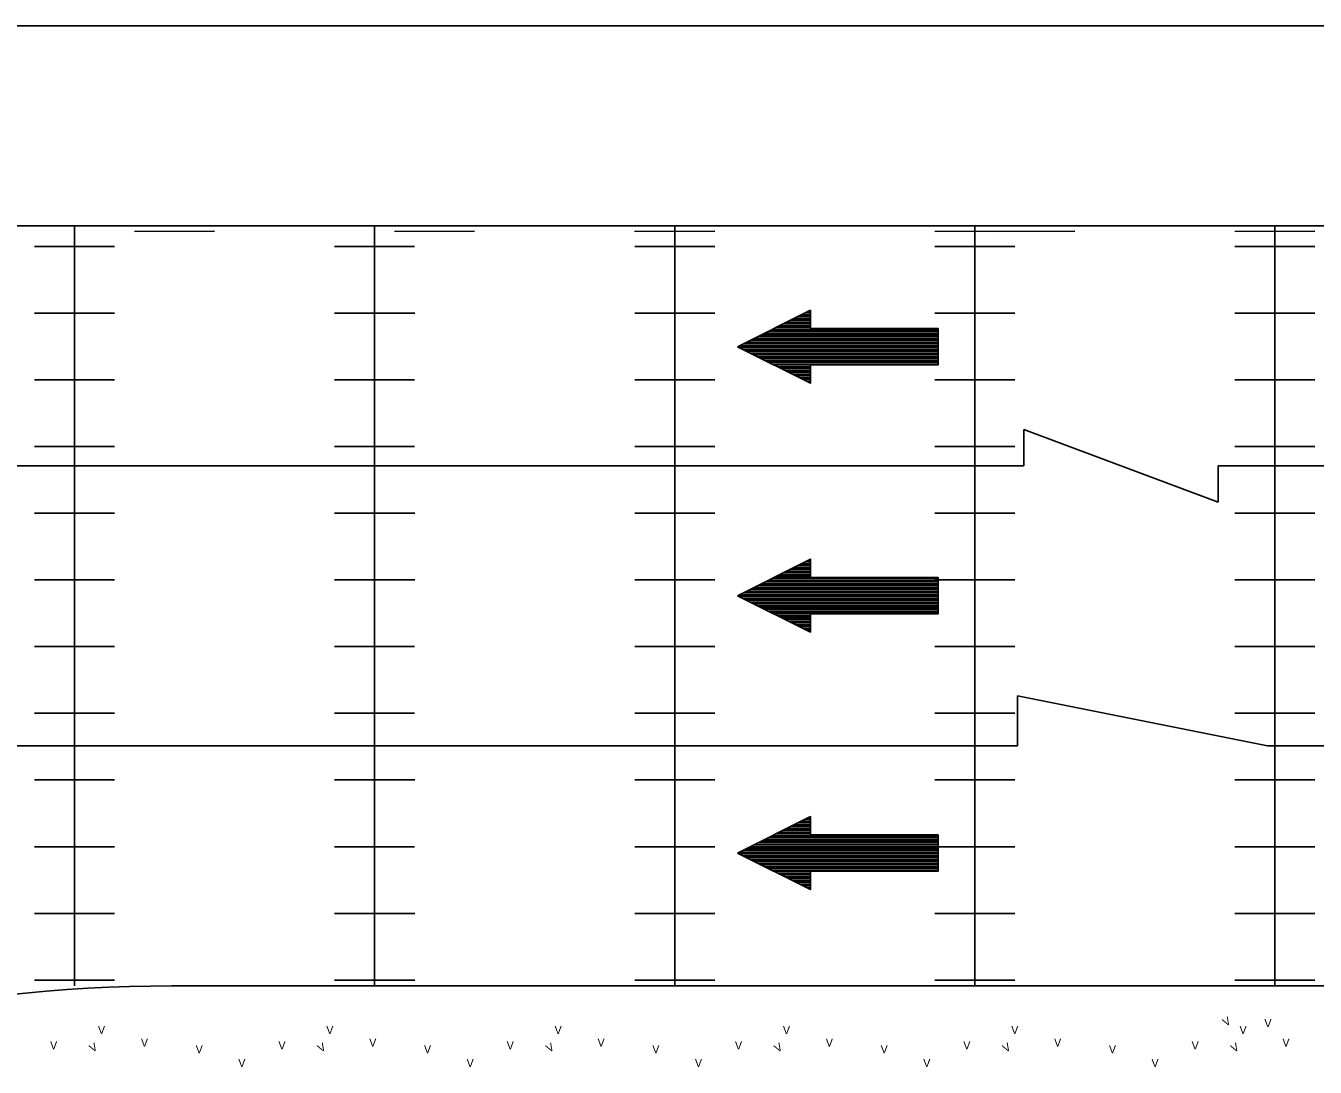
# Model space of a CAD drawing. Extents: x 997.6 to 1036.8, y 998.9 to 1022.7.
# Drawn here: x 1019.331 to 1022.553, y 1009.371 to 1011.974 of the extents above; entities that cross this region are included whole.
import ezdxf

# ---------------------------------------------------------------- set-up
doc = ezdxf.new("R2010")
doc.units = 0
doc.layers.add('Level 1', color=7, linetype='Continuous')

msp = doc.modelspace()

# ---------------------------------------------------------------- linework, layer by layer
at = {"layer": 'Level 1'}
for p, q in [((1029.0777, 1011.974), (1016.2628, 1011.974)), ((1016.0427, 1011.474), (1029.0777, 1011.474)), ((1019.4527, 1009.574), (1019.4527, 1011.474)), ((1019.4527, 1009.574), (1019.4527, 1011.474)), ((1019.6026, 1011.4601), (1019.8026, 1011.4602)), ((1020.2027, 1009.574), (1020.2027, 1011.474)), ((1020.2027, 1009.574), (1020.2027, 1011.474)), ((1020.2027, 1009.574), (1020.2027, 1011.474)), ((1020.2526, 1011.4601), (1020.4526, 1011.4602)), ((1020.8526, 1011.4601), (1021.0526, 1011.4602)), ((1020.9527, 1009.574), (1020.9527, 1011.474)), ((1020.9527, 1009.574), (1020.9527, 1011.474)), ((1020.9527, 1009.574), (1020.9527, 1011.474)), ((1020.9527, 1009.574), (1020.9527, 1011.474)), ((1021.6026, 1011.4601), (1021.8026, 1011.4602)), ((1021.7027, 1009.574), (1021.7027, 1011.474)), ((1021.7027, 1009.574), (1021.7027, 1011.474)), ((1021.7027, 1009.574), (1021.7027, 1011.474)), ((1021.7027, 1009.574), (1021.7027, 1011.474)), ((1021.7027, 1009.574), (1021.7027, 1011.474)), ((1021.7526, 1011.4601), (1021.9526, 1011.4602)), ((1022.3526, 1011.4601), (1022.5526, 1011.4602)), ((1022.4527, 1009.574), (1022.4527, 1011.474)), ((1022.4527, 1009.574), (1022.4527, 1011.474)), ((1022.4527, 1009.574), (1022.4527, 1011.474)), ((1022.4527, 1009.574), (1022.4527, 1011.474)), ((1022.4527, 1009.574), (1022.4527, 1011.474)), ((1022.4527, 1009.574), (1022.4527, 1011.474)), ((1019.3527, 1011.4219), (1019.5527, 1011.422)), ((1020.1027, 1011.4219), (1020.3027, 1011.422)), ((1020.8527, 1011.4219), (1021.0527, 1011.422)), ((1021.6027, 1011.4219), (1021.8027, 1011.422)), ((1022.3527, 1011.4219), (1022.5527, 1011.422)), ((1019.3527, 1011.2554), (1019.5528, 1011.2554)), ((1020.1027, 1011.2554), (1020.3028, 1011.2554)), ((1020.8527, 1011.2554), (1021.0528, 1011.2554)), ((1021.6027, 1011.2554), (1021.8028, 1011.2554)), ((1022.3527, 1011.2554), (1022.5528, 1011.2554)), ((1019.3527, 1011.0887), (1019.5527, 1011.0888)), ((1020.1027, 1011.0887), (1020.3027, 1011.0888)), ((1020.8527, 1011.0887), (1021.0527, 1011.0888)), ((1021.6027, 1011.0887), (1021.8027, 1011.0888)), ((1022.3527, 1011.0887), (1022.5527, 1011.0888)), ((1021.8256, 1010.874), (1021.8256, 1010.9652)), ((1021.8256, 1010.9652), (1022.3113, 1010.7828)), ((1019.3528, 1010.922), (1019.5527, 1010.922)), ((1020.1028, 1010.922), (1020.3027, 1010.922)), ((1020.8528, 1010.922), (1021.0527, 1010.922)), ((1021.6028, 1010.922), (1021.8027, 1010.922)), ((1022.3528, 1010.922), (1022.5527, 1010.922)), ((1015.9703, 1010.874), (1021.8256, 1010.874)), ((1022.3113, 1010.874), (1022.3113, 1010.7828)), ((1022.3113, 1010.874), (1027.8225, 1010.874)), ((1019.3527, 1010.7554), (1019.5528, 1010.7554)), ((1020.1027, 1010.7554), (1020.3028, 1010.7554)), ((1020.8527, 1010.7554), (1021.0528, 1010.7554)), ((1021.6027, 1010.7554), (1021.8028, 1010.7554)), ((1022.3527, 1010.7554), (1022.5528, 1010.7554)), ((1019.3527, 1010.5887), (1019.5528, 1010.5888)), ((1020.1027, 1010.5887), (1020.3028, 1010.5888)), ((1020.8527, 1010.5887), (1021.0528, 1010.5888)), ((1021.6027, 1010.5887), (1021.8028, 1010.5888)), ((1022.3527, 1010.5887), (1022.5528, 1010.5888)), ((1019.3527, 1010.4221), (1019.5527, 1010.4221)), ((1020.1027, 1010.4221), (1020.3027, 1010.4221)), ((1020.8527, 1010.4221), (1021.0527, 1010.4221)), ((1021.6027, 1010.4221), (1021.8027, 1010.4221)), ((1022.3527, 1010.4221), (1022.5527, 1010.4221)), ((1021.8096, 1010.174), (1021.8096, 1010.299)), ((1021.8096, 1010.299), (1022.4346, 1010.174)), ((1019.3527, 1010.2554), (1019.5527, 1010.2554)), ((1020.1027, 1010.2554), (1020.3027, 1010.2554)), ((1020.8527, 1010.2554), (1021.0527, 1010.2554)), ((1021.6027, 1010.2554), (1021.8027, 1010.2554)), ((1022.3527, 1010.2554), (1022.5527, 1010.2554)), ((1018.6956, 1010.174), (1021.8096, 1010.174)), ((1022.4346, 1010.174), (1027.0587, 1010.174)), ((1019.3527, 1010.0887), (1019.5528, 1010.0887)), ((1020.1027, 1010.0887), (1020.3028, 1010.0887)), ((1020.8527, 1010.0887), (1021.0528, 1010.0887)), ((1021.6027, 1010.0887), (1021.8028, 1010.0887)), ((1022.3527, 1010.0887), (1022.5528, 1010.0887)), ((1019.3527, 1009.922), (1019.5527, 1009.922)), ((1020.1027, 1009.922), (1020.3027, 1009.922)), ((1020.8527, 1009.922), (1021.0527, 1009.922)), ((1021.6027, 1009.922), (1021.8027, 1009.922)), ((1022.3527, 1009.922), (1022.5527, 1009.922)), ((1019.3527, 1009.7553), (1019.5528, 1009.7553)), ((1020.1027, 1009.7553), (1020.3028, 1009.7553)), ((1020.8527, 1009.7553), (1021.0528, 1009.7553)), ((1021.6027, 1009.7553), (1021.8028, 1009.7553)), ((1022.3527, 1009.7553), (1022.5528, 1009.7553)), ((1019.3527, 1009.5886), (1019.5528, 1009.5886)), ((1020.1027, 1009.5886), (1020.3028, 1009.5886)), ((1020.8527, 1009.5886), (1021.0528, 1009.5886)), ((1021.6027, 1009.5886), (1021.8028, 1009.5886)), ((1022.3527, 1009.5886), (1022.5528, 1009.5886)), ((1019.695, 1009.574), (1029.0777, 1009.574))]:
    msp.add_line(p, q, dxfattribs=at)
for points in [[(1021.1098, 1011.1714), (1021.292, 1011.0806), (1021.292, 1011.1262), (1021.6111, 1011.1262), (1021.6111, 1011.2173), (1021.292, 1011.2173), (1021.292, 1011.2629)], [(1021.1098, 1010.5492), (1021.292, 1010.4583), (1021.292, 1010.5039), (1021.6111, 1010.5039), (1021.6111, 1010.5951), (1021.292, 1010.5951), (1021.292, 1010.6407)], [(1021.1098, 1009.9057), (1021.292, 1009.8148), (1021.292, 1009.8604), (1021.6111, 1009.8604), (1021.6111, 1009.9516), (1021.292, 1009.9516), (1021.292, 1009.9972)]]:
    msp.add_lwpolyline(points, close=True, dxfattribs=at)
for points in [[(1021.2332, 1011.2333), (1021.292, 1011.2333)], [(1021.2423, 1011.2379), (1021.292, 1011.2379)], [(1021.2513, 1011.2424), (1021.292, 1011.2424)], [(1021.2603, 1011.2471), (1021.292, 1011.2471)], [(1021.2695, 1011.2516), (1021.292, 1011.2516)], [(1021.2785, 1011.2562), (1021.292, 1011.2562)], [(1021.2877, 1011.2607), (1021.292, 1011.2607)], [(1021.1696, 1011.2014), (1021.6111, 1011.2014)], [(1021.1786, 1011.2059), (1021.6111, 1011.2059)], [(1021.1878, 1011.2106), (1021.6111, 1011.2106)], [(1021.1968, 1011.2151), (1021.6111, 1011.2151)], [(1021.2059, 1011.2197), (1021.292, 1011.2197)], [(1021.215, 1011.2242), (1021.292, 1011.2242)], [(1021.215, 1011.2242), (1021.292, 1011.2242)], [(1021.2241, 1011.2288), (1021.292, 1011.2288)], [(1021.1135, 1011.1695), (1021.6111, 1011.1695)], [(1021.1152, 1011.1742), (1021.6111, 1011.1742)], [(1021.1243, 1011.1787), (1021.6111, 1011.1787)], [(1021.1333, 1011.1833), (1021.6111, 1011.1833)], [(1021.1424, 1011.1878), (1021.6111, 1011.1878)], [(1021.1515, 1011.1924), (1021.6111, 1011.1924)], [(1021.1605, 1011.1969), (1021.6111, 1011.1969)], [(1021.1227, 1011.1649), (1021.6111, 1011.1649)], [(1021.1227, 1011.1649), (1021.6111, 1011.1649)], [(1021.1318, 1011.1604), (1021.6111, 1011.1604)], [(1021.141, 1011.1558), (1021.6111, 1011.1558)], [(1021.1502, 1011.1513), (1021.6111, 1011.1513)], [(1021.1593, 1011.1467), (1021.6111, 1011.1467)], [(1021.1685, 1011.1422), (1021.6111, 1011.1422)], [(1021.1776, 1011.1376), (1021.6111, 1011.1376)], [(1021.1868, 1011.1331), (1021.6111, 1011.1331)], [(1021.1958, 1011.1285), (1021.6111, 1011.1285)], [(1021.2004, 1011.1262), (1021.6111, 1011.1262)], [(1021.2096, 1011.1217), (1021.292, 1011.1217)], [(1021.2188, 1011.1171), (1021.292, 1011.1171)], [(1021.2279, 1011.1126), (1021.292, 1011.1126)], [(1021.237, 1011.1079), (1021.292, 1011.1079)], [(1021.2461, 1011.1034), (1021.292, 1011.1034)], [(1021.2553, 1011.0988), (1021.292, 1011.0988)], [(1021.2645, 1011.0943), (1021.292, 1011.0943)], [(1021.2737, 1011.0897), (1021.292, 1011.0897)], [(1021.2828, 1011.0852), (1021.292, 1011.0852)], [(1021.2919, 1011.0806), (1021.292, 1011.0806)], [(1021.2513, 1010.6202), (1021.292, 1010.6202)], [(1021.2603, 1010.6248), (1021.292, 1010.6248)], [(1021.2695, 1010.6293), (1021.292, 1010.6293)], [(1021.2785, 1010.6339), (1021.292, 1010.6339)], [(1021.2877, 1010.6384), (1021.292, 1010.6384)], [(1021.1878, 1010.5883), (1021.6111, 1010.5883)], [(1021.1968, 1010.5928), (1021.6111, 1010.5928)], [(1021.2059, 1010.5974), (1021.292, 1010.5974)], [(1021.215, 1010.6019), (1021.292, 1010.6019)], [(1021.215, 1010.6019), (1021.292, 1010.6019)], [(1021.2241, 1010.6066), (1021.292, 1010.6066)], [(1021.2332, 1010.6111), (1021.292, 1010.6111)], [(1021.2423, 1010.6157), (1021.292, 1010.6157)], [(1021.1243, 1010.5564), (1021.6111, 1010.5564)], [(1021.1333, 1010.561), (1021.6111, 1010.561)], [(1021.1424, 1010.5655), (1021.6111, 1010.5655)], [(1021.1515, 1010.5702), (1021.6111, 1010.5702)], [(1021.1605, 1010.5747), (1021.6111, 1010.5747)], [(1021.1696, 1010.5792), (1021.6111, 1010.5792)], [(1021.1786, 1010.5837), (1021.6111, 1010.5837)], [(1021.1135, 1010.5473), (1021.6111, 1010.5473)], [(1021.1152, 1010.5519), (1021.6111, 1010.5519)], [(1021.1227, 1010.5427), (1021.6111, 1010.5427)], [(1021.1227, 1010.5427), (1021.6111, 1010.5427)], [(1021.1318, 1010.5382), (1021.6111, 1010.5382)], [(1021.141, 1010.5336), (1021.6111, 1010.5336)], [(1021.1502, 1010.529), (1021.6111, 1010.529)], [(1021.1593, 1010.5244), (1021.6111, 1010.5244)], [(1021.1685, 1010.5199), (1021.6111, 1010.5199)], [(1021.1776, 1010.5153), (1021.6111, 1010.5153)], [(1021.1868, 1010.5108), (1021.6111, 1010.5108)], [(1021.1958, 1010.5063), (1021.6111, 1010.5063)], [(1021.2004, 1010.5039), (1021.6111, 1010.5039)], [(1021.2096, 1010.4994), (1021.292, 1010.4994)], [(1021.2188, 1010.4948), (1021.292, 1010.4948)], [(1021.2279, 1010.4903), (1021.292, 1010.4903)], [(1021.237, 1010.4857), (1021.292, 1010.4857)], [(1021.2461, 1010.4812), (1021.292, 1010.4812)], [(1021.2553, 1010.4766), (1021.292, 1010.4766)], [(1021.2645, 1010.4721), (1021.292, 1010.4721)], [(1021.2737, 1010.4674), (1021.292, 1010.4674)], [(1021.2828, 1010.4629), (1021.292, 1010.4629)], [(1021.2919, 1010.4583), (1021.292, 1010.4583)], [(1021.2513, 1009.9767), (1021.292, 1009.9767)], [(1021.2603, 1009.9813), (1021.292, 1009.9813)], [(1021.2695, 1009.9858), (1021.292, 1009.9858)], [(1021.2785, 1009.9904), (1021.292, 1009.9904)], [(1021.2877, 1009.9949), (1021.292, 1009.9949)], [(1021.1878, 1009.9448), (1021.6111, 1009.9448)], [(1021.1968, 1009.9493), (1021.6111, 1009.9493)], [(1021.2059, 1009.9539), (1021.292, 1009.9539)], [(1021.215, 1009.9584), (1021.292, 1009.9584)], [(1021.215, 1009.9584), (1021.292, 1009.9584)], [(1021.2241, 1009.9631), (1021.292, 1009.9631)], [(1021.2332, 1009.9676), (1021.292, 1009.9676)], [(1021.2423, 1009.9722), (1021.292, 1009.9722)], [(1021.1243, 1009.9129), (1021.6111, 1009.9129)], [(1021.1333, 1009.9175), (1021.6111, 1009.9175)], [(1021.1424, 1009.922), (1021.6111, 1009.922)], [(1021.1515, 1009.9267), (1021.6111, 1009.9267)], [(1021.1605, 1009.9312), (1021.6111, 1009.9312)], [(1021.1696, 1009.9357), (1021.6111, 1009.9357)], [(1021.1786, 1009.9402), (1021.6111, 1009.9402)], [(1021.1135, 1009.9038), (1021.6111, 1009.9038)], [(1021.1152, 1009.9084), (1021.6111, 1009.9084)], [(1021.1227, 1009.8992), (1021.6111, 1009.8992)], [(1021.1227, 1009.8992), (1021.6111, 1009.8992)], [(1021.1318, 1009.8947), (1021.6111, 1009.8947)], [(1021.141, 1009.8901), (1021.6111, 1009.8901)], [(1021.1502, 1009.8855), (1021.6111, 1009.8855)], [(1021.1593, 1009.8809), (1021.6111, 1009.8809)], [(1021.1685, 1009.8764), (1021.6111, 1009.8764)], [(1021.1776, 1009.8718), (1021.6111, 1009.8718)], [(1021.1868, 1009.8673), (1021.6111, 1009.8673)], [(1021.1958, 1009.8628), (1021.6111, 1009.8628)], [(1021.2004, 1009.8604), (1021.6111, 1009.8604)], [(1021.2096, 1009.8559), (1021.292, 1009.8559)], [(1021.2188, 1009.8513), (1021.292, 1009.8513)], [(1021.2279, 1009.8468), (1021.292, 1009.8468)], [(1021.237, 1009.8422), (1021.292, 1009.8422)], [(1021.2461, 1009.8377), (1021.292, 1009.8377)], [(1021.2553, 1009.8331), (1021.292, 1009.8331)], [(1021.2645, 1009.8286), (1021.292, 1009.8286)], [(1021.2737, 1009.8239), (1021.292, 1009.8239)], [(1021.2828, 1009.8194), (1021.292, 1009.8194)], [(1021.2919, 1009.8148), (1021.292, 1009.8148)]]:
    msp.add_lwpolyline(points, dxfattribs=at)
msp.add_arc((1019.695, 1005.824), 3.75, 90.0005, 115.4744, dxfattribs=at)

# ---------------------------------------------------------------- texts
for p in [(1022.3293, 1009.4719), (1019.497, 1009.4067), (1020.0676, 1009.4067), (1020.6382, 1009.4067), (1021.2088, 1009.4067), (1021.7793, 1009.4067), (1022.3499, 1009.4067)]:
    msp.add_text('V', height=0.02, rotation=29.9221, dxfattribs=at).set_placement(p)
for p in [(1022.4263, 1009.4709), (1019.5113, 1009.4538), (1020.0819, 1009.4538), (1020.6525, 1009.4538), (1021.2231, 1009.4538), (1021.7937, 1009.4538), (1022.3643, 1009.4538), (1019.3916, 1009.4153), (1019.6186, 1009.4223), (1019.9622, 1009.4153), (1020.1892, 1009.4223), (1020.5328, 1009.4153), (1020.7598, 1009.4223), (1021.1033, 1009.4153), (1021.3303, 1009.4223), (1021.6739, 1009.4153), (1021.9009, 1009.4223), (1022.2445, 1009.4153), (1022.4715, 1009.4223), (1019.7555, 1009.4057), (1020.3261, 1009.4057), (1020.8967, 1009.4057), (1021.4673, 1009.4057), (1022.0378, 1009.4057), (1019.862, 1009.3713), (1020.4326, 1009.3713), (1021.0032, 1009.3713), (1021.5738, 1009.3713), (1022.1443, 1009.3713)]:
    msp.add_text('V', height=0.02, dxfattribs=at).set_placement(p)

doc.saveas('drawing.dxf')
